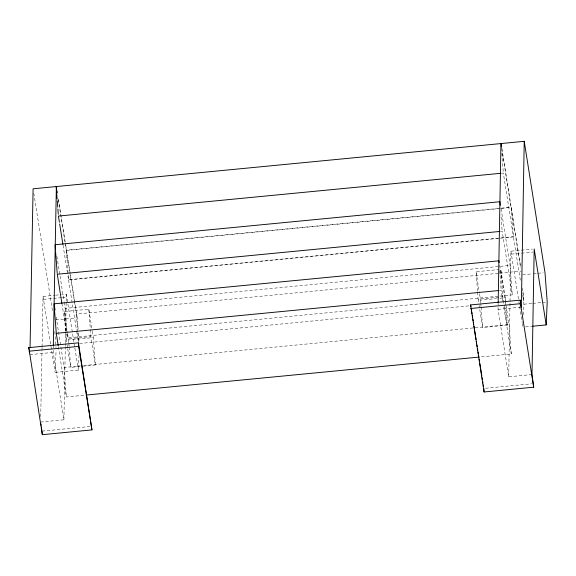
<?xml version="1.0" encoding="UTF-8"?>
<svg xmlns="http://www.w3.org/2000/svg" width="576" height="576" viewBox="0 0 576 576"><rect width="100%" height="100%" fill="white"/><g stroke="black" fill="none" stroke-linecap="round" stroke-linejoin="round"><path stroke-width="0.43" stroke-dasharray="2.88 2.16" d="M531.994 374.544L508.709 376.798L498.053 309.384L498.146 304.006M508.709 376.798L510.898 251.179L532.39 249.098M40.723 416.664L41.983 351.151M41.998 350.258L42.048 347.566M42.07 346.666L43.034 296.41L54.677 295.286M40.622 422.05L63.907 419.803L53.194 352.39L53.316 346.111M63.907 419.803L65.304 347.112M65.318 346.212L65.369 343.519M65.39 342.626L65.592 331.855M65.614 330.955L66.161 302.242M66.182 301.342L66.319 294.163L61.841 294.595M523.454 314.806L523.915 304.214L522.706 288.209M79.078 355.133L78.386 370.138L55.102 372.384L56.11 350.323M501.538 173.225L503.33 173.052L513.418 236.7L68.515 279.713L67.392 272.642M65.174 243.137L66.29 250.214L500.458 208.238M501.358 208.152L511.2 207.194L513.454 236.923L520.603 282.01M500.494 208.462L66.326 250.438L74.318 300.823M501.386 208.375L511.236 207.418L520.769 267.538M500.393 231.401L502.186 231.228L512.273 294.883L67.37 337.896L66.384 331.704M66.29 250.214L68.544 279.936L513.454 236.923M55.57 295.2L60.941 294.682M43.502 299.369L61.416 297.641M62.309 297.554L66.787 297.122M511.366 254.138L532.858 252.058M64.166 302.206L65.153 308.39L510.055 265.378L512.273 294.883M65.57 331.034L64.109 311.587L88.812 309.197L92.189 330.487M477.518 291.204L476.057 271.757L499.003 269.539M74.455 301.709L76.421 314.086L498.946 273.24M499.838 273.154L521.323 271.073M55.742 319.918L77.234 317.837L78.106 329.4M522.598 274.781L532.447 273.83M533.347 273.744L536.926 273.391M537.818 273.305L543.197 272.786M499.399 290.484L501.185 290.311L503.287 303.574M65.635 331.92L66.168 338.99L90.871 336.6L95.371 364.99L83.016 366.185M477.59 292.09L478.116 299.167L502.826 296.777L507.326 325.166L482.616 327.55L479.102 305.374M67.622 333.763L68.609 339.97L93.312 337.586L95.371 364.99M479.57 293.933L480.557 300.146L496.44 298.606M499.968 298.267L505.267 297.756L507.326 325.166M79.531 343.505L469.836 305.77M523.915 304.214L531.979 303.437M532.872 303.35L545.407 302.134M29.909 354.636L53.194 352.39M498.053 309.384L521.338 307.13M56.16 317.081L64.152 367.474L80.266 365.918M83.844 365.573L509.054 324.461L511.272 353.966L479.945 356.99M67.716 348.754L70.668 367.38L82.13 366.271M525.6 326.902L531.871 326.29M58.378 346.586L66.37 396.979L85.169 395.165M42.062 431.129L89.914 426.506M485.582 388.26L531.662 383.796M501.811 147.967L511.2 207.194M522.706 295.272L523.548 300.578L522.734 289.85M501.091 208.8L510.055 265.378M505.267 297.756L500.767 269.366L502.826 296.777M499.666 265.226L509.054 324.461M503.849 307.109L511.272 353.966M476.057 271.757L479.434 293.047M478.116 299.167L478.966 304.488M92.326 331.373L93.312 337.586M58.356 198.965L65.542 244.21M65.678 245.095L77.234 317.837M58.306 199.822L65.03 242.258M63.05 245.239L67.248 271.757M68.544 279.936L76.536 330.329M76.673 331.214L78.358 341.82M66.319 294.163L67.766 303.278M67.903 304.157L74.75 347.263M74.894 348.142L78.386 370.138M56.88 256.234L64.03 301.32M64.109 311.587L67.478 332.878M61.906 303.415L66.247 330.818M66.168 338.99L67.01 344.311M67.154 345.204L67.572 347.861M33.797 193.234L52.546 311.213M43.034 296.41L55.102 372.384M501.782 148.889L520.582 267.768M510.898 251.179L518.738 300.766M518.882 301.644L522.216 322.762M522.36 323.64L522.778 326.282M501.854 153.382L503.33 173.052M501.113 216.922L502.186 231.228M499.709 270.641L501.185 290.311M480.557 300.146L480.758 302.796M480.823 303.682L481.025 306.331M481.09 307.217L482.616 327.55M88.812 309.197L90.274 328.644M90.346 329.53L90.871 336.6M78.372 332.957L79.034 341.849M76.421 314.086L77.76 331.97M77.832 332.863L78.638 343.591M68.609 339.97L68.803 342.626M68.875 343.512L69.07 346.162M69.142 347.047L70.668 367.38M65.153 308.39L67.37 337.896M64.152 367.474L66.37 396.979M54.821 331.646L56.023 347.659"/><path stroke-width="0.86" d="M498.161 303.106L500.94 143.568M30.053 347.465L33.098 188.798L524.225 141.314L521.338 307.13L520.229 300.132L470.606 304.927L484.078 391.982L533.7 387.18L531.994 374.544L534.182 248.926L546.199 324.907L532.764 326.203M53.33 345.218L56.376 186.545M546.199 324.907L547.2 301.961L544.99 272.614L524.225 141.314M500.645 173.311L58.421 216.065L59.4 222.25M499.5 231.487L57.276 274.241L61.906 303.415M499.104 262.598L498.967 260.806L54.058 303.826L56.275 333.324L498.499 290.57M28.8 347.638L78.422 342.85L91.958 429.89L42.329 434.686L28.8 347.638L29.081 349.387M29.066 351.194L78.689 346.399L91.958 429.89M470.873 308.484L520.495 303.682L533.7 387.18M86.062 395.071L479.052 357.084M57.082 190.98L57.37 192.758M59.681 224.021L62.906 244.354M54.619 307.361L55.044 310.01M56.275 333.324L58.241 345.701M29.354 351.137L29.635 352.886M40.882 423.698L41.148 425.354M41.407 427.003L42.329 434.686M470.606 304.927L470.887 306.706M471.168 308.484L471.449 310.262M471.73 312.034L472.01 313.812M472.291 315.59L472.572 317.369M472.853 319.14L473.134 320.918M473.414 322.697L473.695 324.475M473.976 326.246L474.394 328.91M474.674 330.689L476.078 339.574M476.359 341.352L476.64 343.123M476.921 344.902L477.209 346.68M477.49 348.458L477.77 350.23M478.051 352.008L478.332 353.786M478.613 355.565L478.894 357.336M479.174 359.114L479.455 360.893M479.873 363.557L481.838 375.991M482.119 377.77L482.4 379.548M482.681 381.319L482.962 383.098M483.242 384.876L483.523 386.654M520.229 300.132L520.495 303.682M483.811 388.426L484.078 391.982M501.113 143.546L501.379 147.125M500.234 205.301L499.968 201.722L55.058 244.735L55.462 250.099M78.422 342.85L78.689 346.399M56.203 186.559L56.606 191.923M56.743 193.709L57.146 199.073M57.283 200.866L57.751 207.122M57.888 208.908L58.291 214.272M55.598 251.892L57.211 273.348"/></g></svg>
